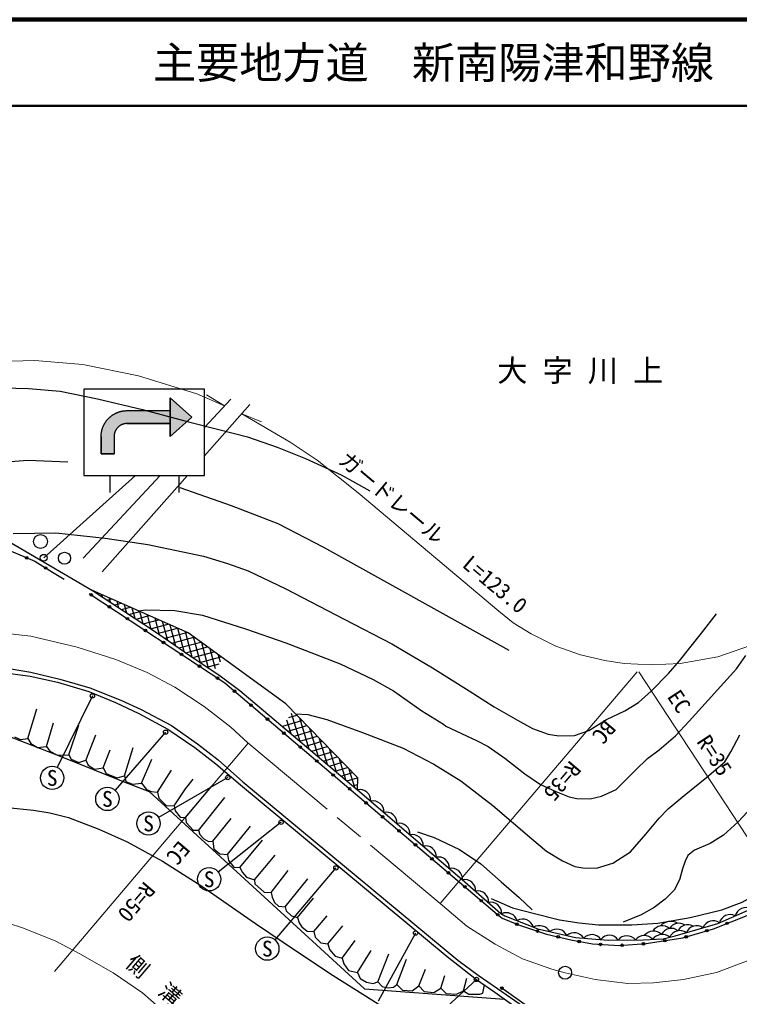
# Model space of a CAD drawing. Units: millimetres, scale not verified. Extents: x 40000 to 680000, y 20000 to 380000.
# Drawn here: x 200770 to 284195, y 266838 to 380000 of the extents above; entities that cross this region are included whole.
import ezdxf
from ezdxf.enums import TextEntityAlignment as Align

# ---------------------------------------------------------------- set-up
doc = ezdxf.new("R2010")
doc.units = ezdxf.units.MM
doc.header["$LTSCALE"] = 1000
doc.linetypes.add('CHAIN', pattern=[18.5, 12, -1.5, 3.5, -1.5])
for name, color, linetype, lineweight in [('M-BGD', 7, 'Continuous', 25), ('M-BGD-EXST', 7, 'Continuous', 25), ('M-BMK', 2, 'CHAIN', 13), ('M-BMK-SRVR', 3, 'Continuous', 25), ('M-STR-HTXT', 7, 'Continuous', 13), ('M-STR-STRC', 7, 'Continuous', 25), ('M-TTL', 2, 'Continuous', 140), ('M-TTL-LINE', 7, 'Continuous', 50)]:
    doc.layers.add(name, color=color, linetype=linetype, lineweight=lineweight)
doc.layers.add('M-BMK-HTXT', color=7, linetype='Continuous')
doc.layers.add('M-TTL-TXT', color=7, linetype='Continuous')
doc.styles.add('ＭＳ ゴシック', font='')
doc.styles.get('ＭＳ ゴシック').set_extended_font_data('MS Gothic')

msp = doc.modelspace()

# ---------------------------------------------------------------- hatches: boundary and pattern name
at = {"layer": 'M-BGD'}
h = msp.add_hatch(dxfattribs=at)
h.set_pattern_fill('USER', color=256, style=0, pattern_type=2)
h.set_pattern_definition([(105, (-0, 0), (-724.4444, -194.1143), []), (195, (-0, 0), (194.1143, -724.4444), [])])
h.paths.add_polyline_path([(209245, 313865), (216403, 309134), (220521, 306315), (223252, 304472), (224368, 305999), (220294, 308951)])
h = msp.add_hatch(dxfattribs=at)
h.set_pattern_fill('USER', color=256, style=0, pattern_type=2)
h.set_pattern_definition([(107, (-0, 0), (-717.2286, -219.2788), []), (197, (-0, 0), (219.2788, -717.2286), [])])
h.paths.add_polyline_path([(232473, 299868), (231249, 298098), (239750, 290935), (239946, 290768), (239954, 292146)])
at = {"layer": 'M-STR-STRC'}
for points in [[(220723, 333947), (218223, 336197), (218223, 334697), (218223, 333197), (218223, 331697)], [(218223, 334697), (213223, 334697), (213171, 334696), (213118, 334695), (213066, 334692), (213014, 334689), (212962, 334685), (212909, 334680), (212857, 334674), (212806, 334667), (212754, 334660), (212702, 334651), (212651, 334641), (212599, 334631), (212548, 334620), (212497, 334607), (212447, 334594), (212396, 334580), (212346, 334565), (212296, 334550), (212246, 334533), (212197, 334516), (212148, 334497), (212099, 334478), (212051, 334458), (212003, 334437), (211955, 334415), (211908, 334393), (211861, 334370), (211815, 334345), (211769, 334320), (211723, 334295), (211678, 334268), (211633, 334241), (211589, 334213), (211545, 334184), (211502, 334154), (211460, 334124), (211418, 334092), (211376, 334061), (211335, 334028), (211295, 333995), (211255, 333961), (211216, 333926), (211177, 333891), (211139, 333855), (211102, 333818), (211065, 333781), (211029, 333743), (210994, 333704), (210959, 333665), (210925, 333625), (210892, 333585), (210859, 333544), (210827, 333502), (210796, 333460), (210766, 333417), (210736, 333374), (210707, 333330), (210679, 333286), (210652, 333242), (210625, 333197), (210599, 333151), (210574, 333105), (210550, 333059), (210527, 333012), (210504, 332964), (210482, 332917), (210462, 332869), (210442, 332820), (210422, 332772), (210404, 332723), (210386, 332673), (210370, 332624), (210354, 332574), (210339, 332523), (210325, 332473), (210312, 332422), (210300, 332371), (210289, 332320), (210278, 332269), (210269, 332218), (210260, 332166), (210252, 332114), (210245, 332062), (210239, 332010), (210234, 331958), (210230, 331906), (210227, 331854), (210225, 331801), (210224, 331749), (210223, 331697), (210223, 329697), (211723, 329697), (211723, 331728), (211726, 331801), (211734, 331879), (211745, 331957), (211761, 332034), (211781, 332110), (211804, 332185), (211832, 332259), (211863, 332331), (211898, 332401), (211937, 332469), (211979, 332536), (212025, 332600), (212074, 332661), (212126, 332720), (212181, 332776), (212239, 332829), (212299, 332879), (212362, 332926), (212428, 332969), (212496, 333009), (212565, 333045), (212637, 333078), (212710, 333107), (212784, 333131), (212860, 333152), (212937, 333169), (213014, 333182), (213092, 333191), (213171, 333196), (213223, 333197), (218223, 333197)]]:
    msp.add_hatch(color=256, dxfattribs=at).paths.add_polyline_path(points)

# ---------------------------------------------------------------- linework, layer by layer
at = {"layer": 'M-BGD'}
for p, q in [((201741, 296708), (202772, 300144)), ((203910, 295805), (204720, 298527)), ((206485, 294832), (207660, 298270)), ((208447, 294176), (209608, 297132)), ((210457, 293315), (211274, 295391)), ((212922, 292383), (213941, 295661)), ((214905, 291541), (216117, 294341)), ((216766, 290499), (218395, 293053)), ((219994, 287550), (223011, 291178)), ((221518, 286057), (224551, 289881)), ((223153, 284827), (225298, 287454)), ((224871, 283279), (227544, 286548)), ((226297, 281769), (228926, 284928)), ((227999, 280356), (230386, 283214)), ((229947, 278883), (231917, 281430)), ((231547, 277226), (234163, 280449)), ((232997, 275984), (234848, 278231)), ((234884, 274369), (236426, 276178)), ((236497, 272917), (238227, 275000)), ((238168, 271269), (239669, 273321)), ((239925, 269632), (241501, 272175)), ((242302, 268539), (243553, 271759)), ((244493, 268208), (245609, 271147)), ((247034, 268066), (247795, 270018)), ((249599, 267787), (250067, 269253)), ((252200, 267502), (252595, 268974)), ((256536, 267899), (260808, 264922))]:
    msp.add_line(p, q, dxfattribs=at)
for points in [[(197382, 337391), (201823, 337247), (205498, 336961), (209824, 336073), (215039, 334841), (220507, 333380), (223700, 332546), (227193, 331672), (230613, 330469), (233918, 329166), (238025, 327266), (241358, 325398)], [(206374, 328709), (201735, 328916), (196623, 328532), (190743, 327380), (187013, 325837), (183969, 324036), (180364, 321555), (177569, 319871), (174410, 318256), (171765, 317082), (169259, 316089), (167034, 315288), (165343, 314705)], [(219344, 325804), (225285, 323705), (230686, 321605), (235992, 318871), (257460, 306964)], [(200050, 320455), (204962, 320542), (210698, 319927), (215622, 319180), (222075, 317831), (224851, 317007), (227278, 316147), (231625, 314052), (238383, 310539), (243898, 307673), (248628, 304909), (252864, 302241), (255776, 300389), (258466, 298846), (260227, 297872), (262032, 297219), (263277, 297041), (265071, 297074), (266754, 297639), (268791, 298934), (270912, 299920), (272485, 300906), (273947, 302200), (275976, 304242), (277238, 305725), (279809, 308907), (281536, 311165)], [(198433, 320175), (203143, 317402), (209245, 313865), (216403, 309134), (220521, 306315), (224007, 303962), (226292, 302275), (239750, 290935), (239946, 290768)], [(198533, 318970), (202553, 317245), (204582, 315981), (205938, 315182)], [(208823, 313525), (224544, 303171), (256120, 276364), (256716, 275894), (258584, 275147), (261822, 274063), (264656, 273384), (267182, 272922), (270242, 272744), (273391, 272958), (277615, 273634), (281173, 274683), (285282, 276301), (297468, 287430), (298699, 288814), (304725, 301377)], [(239946, 290768), (239954, 292146), (231627, 300742), (220294, 308951), (209245, 313865)], [(214577, 311493), (215315, 311625), (218780, 311548), (221967, 311006), (226965, 309429), (231615, 307805), (237937, 305383), (241743, 303558), (244094, 302259), (247405, 299940), (249881, 298362), (250184, 298152), (253725, 296506), (255076, 295808), (257002, 294457), (259322, 292616), (261154, 291390), (262909, 290567), (264447, 289962), (265363, 289760), (266901, 289714), (268226, 290041), (269919, 290801), (272108, 293021), (273553, 294418), (274909, 295417), (276788, 297047), (278357, 298739), (283861, 304786), (284917, 306339)], [(198629, 304998), (202081, 304391), (205424, 303604), (208936, 302592), (212491, 301157), (214864, 300086), (218378, 298213), (221377, 296118), (223792, 294245), (226657, 291705), (251571, 271057), (253906, 269291), (256158, 267766), (260662, 264614)], [(198584, 304395), (201990, 303937), (205163, 303247), (208804, 302157), (211880, 300885), (214607, 299601), (217939, 297788), (221065, 295661), (223516, 293789), (226375, 291371), (250305, 271486), (253717, 268820), (255858, 267320), (260071, 264324)], [(172604, 296995), (174167, 291540), (186813, 286226), (190358, 287019), (189059, 300882), (192862, 299563), (197482, 297761), (205474, 294683), (212761, 291749), (215795, 290592), (240742, 267736), (256952, 266542)], [(232755, 299577), (234178, 299510), (236378, 298925), (240526, 297421), (245237, 295582), (248784, 293730), (251918, 291831), (255615, 288975), (260143, 285082), (261837, 283658), (263694, 282560), (265119, 281895), (266053, 281721), (267621, 281705), (269505, 282291), (271563, 283604), (273357, 285620), (274893, 287487), (275938, 288563), (277790, 290098), (280424, 292228), (282514, 294000), (283211, 295171), (284256, 297133)], [(200196, 296911), (200902, 296604), (201741, 296708), (202079, 296126), (202869, 295686), (203910, 295805), (204295, 295260), (205160, 294804), (206485, 294832), (206757, 294315), (207633, 293937), (208437, 294195), (208731, 293629), (209472, 293175), (210457, 293315), (210817, 292649), (212034, 292181), (212922, 292383), (213096, 291720), (213872, 291433), (214905, 291541), (215481, 290821), (216006, 290569), (216766, 290499), (216928, 289796), (217762, 288941), (218681, 288920), (218795, 288322), (219373, 287623), (219994, 287550), (220094, 286995), (220885, 286104), (221505, 286097), (221663, 285618), (222112, 285091), (222682, 284770), (223153, 284827), (223296, 283942), (223966, 283343), (224871, 283279), (224985, 282595), (225619, 281833), (226297, 281769), (226602, 281196), (227090, 280669), (227999, 280356), (228036, 279899), (229132, 278926), (229947, 278883), (230040, 278343), (230314, 277716), (230761, 277305), (231547, 277226), (231678, 276741), (232284, 276164), (232997, 275984), (233178, 275372), (233502, 274889), (234115, 274399), (234884, 274369), (235037, 273716), (235691, 273040), (236497, 272917), (236679, 272271), (237340, 271501), (238168, 271269), (238357, 270616), (238897, 269858), (239925, 269632), (240260, 268910), (240960, 268488), (241733, 268356), (242302, 268539), (242808, 268011), (243457, 267851), (244121, 267916), (244493, 268208), (245130, 267569), (246258, 267481), (247034, 268066), (247659, 267429), (248786, 267282), (249599, 267787), (250199, 267187), (251388, 267121), (252200, 267502), (252830, 267092), (254119, 267121), (254441, 267231), (254638, 268175)], [(218681, 288920), (219985, 290878), (220899, 292001)], [(239946, 290768), (252059, 280394), (256560, 276457), (257015, 276192), (260826, 274673), (265185, 273659), (268980, 273349), (273060, 273390), (275362, 273531), (276735, 273854), (281703, 275287), (285455, 276935), (289278, 280394)], [(190208, 288614), (192292, 288843), (195267, 288883), (199356, 288732), (202391, 288420), (204284, 288107), (206431, 287560), (209954, 286225), (213234, 284747), (217351, 282498), (221785, 279706), (228108, 275284), (232967, 272006), (237098, 269253), (241610, 266450), (244630, 264523), (247337, 262704), (250091, 260858), (253954, 258166), (262638, 252063), (268332, 248050), (271187, 246238), (272859, 245350), (274706, 244484)], [(286258, 289425), (284040, 287047), (282335, 285504), (280792, 284572), (278991, 283768), (278230, 283158), (277891, 282497), (277600, 281626), (277262, 280351), (276632, 279142), (275599, 278109), (274308, 277141), (272791, 276286), (270723, 275427)], [(246895, 285892), (248833, 285269), (251734, 283860), (254225, 282206), (256585, 280125), (258684, 278315), (260159, 276857)], [(255406, 278168), (257914, 277119), (260438, 276431), (263322, 275711), (265626, 275363), (267872, 275117), (271707, 275134), (274739, 275330), (278492, 275969), (282171, 276873), (284498, 277758), (288563, 280018), (289278, 280394)]]:
    msp.add_lwpolyline(points, dxfattribs=at)
for centre, radius in [((203197, 319538), 800), ((205987, 317597), 700), ((201601, 317653), 150), ((203796, 316471), 150), ((209095, 313346), 150), ((211182, 311971), 150), ((213270, 310596), 150), ((215358, 309221), 150), ((217446, 307846), 150), ((219534, 306470), 150), ((221622, 305095), 150), ((223710, 303720), 150), ((225688, 302199), 150), ((227594, 300581), 150), ((229500, 298963), 150), ((231406, 297346), 150), ((233311, 295728), 150), ((235217, 294110), 150), ((237123, 292492), 150), ((239029, 290874), 150), ((240935, 289256), 150), ((242841, 287638), 150), ((244746, 286020), 150), ((246652, 284402), 150), ((248558, 282784), 150), ((250464, 281166), 150), ((252370, 279548), 150), ((254275, 277930), 150), ((256183, 276314), 150), ((258407, 275218), 150), ((282759, 275308), 150), ((260774, 274414), 150), ((263179, 273738), 150), ((278012, 273751), 150), ((280410, 274458), 150), ((265621, 273208), 150), ((268093, 272869), 150), ((270589, 272768), 150), ((273083, 272937), 150), ((275555, 273304), 150), ((256659, 267813), 150)]:
    msp.add_circle(centre, radius, dxfattribs=at)
for centre, radius, start, end in [((240218, 289548), 1250, 356.29313, 102.55334), ((241737, 288247), 1250, 356.29313, 102.55334), ((243256, 286946), 1250, 356.29313, 102.55334), ((244775, 285645), 1250, 356.29313, 102.55334), ((246294, 284344), 1250, 356.29313, 102.55334), ((247813, 283043), 1250, 356.29313, 102.55334), ((249332, 281742), 1250, 356.29313, 102.55334), ((250851, 280441), 1250, 356.29313, 102.55334), ((252357, 279137), 1250, 355.69211, 101.95231), ((253862, 277820), 1250, 355.69211, 101.95231), ((255368, 276503), 1250, 355.69211, 101.95231), ((257167, 275187), 1355, 18.638, 114.00877), ((283096, 275080), 1250, 60.58098, 166.84118), ((284943, 275871), 1269, 62.71388, 166.4214), ((259102, 274553), 1250, 15.13137, 121.39158), ((260980, 273568), 1474, 31.88803, 117.12148), ((275257, 273703), 1318, 49.93058, 148.08909), ((276223, 273977), 1559, 58.98563, 138.74404), ((277185, 274065), 1259, 56.18254, 149.05615), ((278173, 273936), 1209, 58.67013, 155.04408), ((279213, 273788), 1250, 52.961, 159.22121), ((281149, 274328), 1268, 54.83191, 158.81005), ((263036, 273389), 1250, 23.78462, 130.04482), ((265036, 272929), 1290, 30.34348, 131.62645), ((267085, 272752), 1250, 32.20112, 138.46132), ((269123, 272763), 1179, 30.47008, 146.26642), ((271147, 272621), 1250, 37.43686, 143.69707), ((273170, 272597), 1294, 41.59693, 142.71826), ((274226, 273057), 1346, 45.76731, 141.69024), ((275244, 272662), 1362, 50.22278, 144.31645), ((276289, 273475), 1250, 50.95343, 154.1008), ((277299, 273158), 1308, 55.24647, 155.11186)]:
    msp.add_arc(centre, radius, start, end, dxfattribs=at)
at = {"layer": 'M-BGD-EXST'}
for p, q in [((209222, 301659), (205150, 293366)), ((217690, 297452), (211837, 290736)), ((224901, 292198), (216887, 287555)), ((231075, 287012), (223803, 281252)), ((237435, 281736), (230354, 273405)), ((246658, 274181), (242334, 266281)), ((253717, 268820), (246033, 261722))]:
    msp.add_line(p, q, dxfattribs=at)
for centre, radius in [((209222, 301659), 250), ((217690, 297452), 250), ((204555, 292154), 1350), ((224901, 292198), 250), ((210950, 289718), 1350), ((215719, 286879), 1350), ((231075, 287012), 250), ((237435, 281736), 250), ((222745, 280414), 1350), ((246658, 274181), 250), ((229480, 272376), 1350), ((253717, 268820), 250)]:
    msp.add_circle(centre, radius, dxfattribs=at)
at = {"layer": 'M-BMK'}
msp.add_lwpolyline([(196839, 309161), (202069, 308567), (207433, 307298), (211913, 305861), (215556, 304351), (218776, 302678), (222177, 300412), (225241, 298026), (227219, 296217), (249507, 277623), (252618, 274997), (255889, 272905), (259054, 271190), (262434, 270010), (263992, 269586), (267485, 268796), (271243, 268358), (274224, 268398), (277701, 268805), (281552, 269619), (285121, 270965), (288122, 272576), (291800, 275046), (349636, 314988)], dxfattribs=at)
at = {"layer": 'M-BMK-SRVR'}
msp.add_circle((263992, 269586), 750, dxfattribs=at)
msp.add_circle((263992, 269586), 750, dxfattribs=at)
at = {"layer": 'M-STR-HTXT'}
for p, q in [((224527, 335241), (222431, 336519)), ((222223, 332763), (225273, 336043)), ((222223, 329467), (227469, 335414)), ((226525, 334343), (228797, 333413)), ((208142, 317618), (217048, 327197)), ((210360, 316019), (220220, 327197)), ((249507, 277623), (272323, 304457)), ((291800, 275046), (272539, 304460)), ((204840, 269720), (227282, 296165))]:
    msp.add_line(p, q, dxfattribs=at)
for points in [[(63579, 307013), (68504, 311307), (73000, 314646), (77974, 317775), (81783, 319866), (86310, 321956), (92563, 324365), (97340, 325863), (102210, 326986), (109713, 328174), (194099, 340280), (202549, 340515), (208119, 340042), (214562, 338747), (221304, 336635), (224527, 335241)], [(226525, 334343), (232143, 331064), (235256, 328959), (240009, 325176), (256328, 311466), (257982, 310103), (260057, 308838), (262931, 307399), (265783, 306408), (268605, 305737), (270821, 305402), (274009, 305234), (277310, 305417), (281688, 306164), (286347, 307813), (288880, 309094), (292362, 311423), (296314, 314546)], [(367026, 290061), (303777, 246097), (296787, 242221), (291380, 240104), (285497, 238347), (281207, 237478), (275579, 236995), (269492, 236918), (264566, 237300), (259396, 238242), (254252, 239616), (249575, 241309), (244984, 243519), (239165, 246853), (236683, 248843), (217898, 264729), (215005, 267256), (211617, 269574), (207764, 271774), (204886, 273264), (201100, 274798), (197764, 275857)]]:
    msp.add_lwpolyline(points, dxfattribs=at)
at = {"layer": 'M-STR-STRC'}
for p, q in [((208223, 337197), (208223, 328587)), ((222223, 337197), (208223, 337197)), ((218223, 336197), (218223, 331697)), ((218223, 336197), (220723, 333947)), ((222223, 327197), (222223, 337197)), ((213223, 334697), (218223, 334697)), ((220723, 333947), (218223, 331697)), ((213223, 333197), (218223, 333197)), ((210223, 331697), (210223, 329697)), ((211723, 331697), (211723, 329697)), ((210223, 329697), (211723, 329697)), ((208223, 328580), (208223, 327197)), ((203571, 317650), (214224, 327197)), ((208223, 327197), (222223, 327197)), ((211223, 327197), (211223, 325197)), ((219223, 327197), (219223, 325197))]:
    msp.add_line(p, q, dxfattribs=at)
for points in [[(218223, 334697), (218223, 336197), (220723, 333947), (218223, 331697)], [(213223, 334697), (218223, 334697), (218223, 333197), (213223, 333197), (213197, 333196), (213171, 333196), (213145, 333195), (213118, 333193), (213092, 333191), (213066, 333188), (213040, 333185), (213014, 333182), (212988, 333178), (212963, 333174), (212937, 333169), (212911, 333164), (212886, 333158), (212860, 333152), (212835, 333145), (212810, 333138), (212784, 333131), (212760, 333123), (212735, 333115), (212710, 333106), (212686, 333097), (212661, 333087), (212637, 333077), (212613, 333067), (212589, 333056), (212565, 333045), (212542, 333033), (212519, 333021), (212496, 333008), (212473, 332996), (212450, 332982), (212428, 332969), (212406, 332955), (212384, 332940), (212363, 332925), (212341, 332910), (212320, 332895), (212300, 332879), (212279, 332862), (212259, 332846), (212239, 332829), (212219, 332811), (212200, 332794), (212181, 332776), (212162, 332757), (212144, 332739), (212126, 332720), (212108, 332700), (212091, 332681), (212074, 332661), (212057, 332641), (212041, 332620), (212025, 332599), (212010, 332578), (211994, 332557), (211979, 332535), (211965, 332514), (211951, 332491), (211937, 332469), (211924, 332447), (211911, 332424), (211899, 332401), (211887, 332378), (211875, 332354), (211864, 332330), (211853, 332307), (211842, 332283), (211832, 332258), (211823, 332234), (211814, 332210), (211805, 332185), (211796, 332160), (211789, 332135), (211781, 332110), (211774, 332085), (211768, 332059), (211761, 332034), (211756, 332008), (211751, 331983), (211746, 331957), (211742, 331931), (211738, 331905), (211734, 331879), (211731, 331853), (211729, 331827), (211727, 331801), (211725, 331775), (211724, 331749), (211723, 331723), (211723, 331697), (211723, 329697), (210223, 329697), (210223, 331697), (210224, 331749), (210225, 331801), (210227, 331854), (210230, 331906), (210234, 331958), (210239, 332010), (210245, 332062), (210252, 332114), (210260, 332166), (210269, 332218), (210278, 332269), (210289, 332320), (210300, 332371), (210312, 332422), (210325, 332473), (210339, 332523), (210354, 332574), (210370, 332624), (210386, 332673), (210404, 332723), (210422, 332772), (210442, 332820), (210462, 332869), (210482, 332917), (210504, 332964), (210527, 333012), (210550, 333059), (210574, 333105), (210599, 333151), (210625, 333197), (210652, 333242), (210679, 333286), (210707, 333330), (210736, 333374), (210766, 333417), (210796, 333460), (210827, 333502), (210859, 333544), (210892, 333585), (210925, 333625), (210959, 333665), (210994, 333704), (211029, 333743), (211065, 333781), (211102, 333818), (211139, 333855), (211177, 333891), (211216, 333926), (211255, 333961), (211295, 333995), (211335, 334028), (211376, 334061), (211418, 334092), (211460, 334124), (211502, 334154), (211545, 334184), (211589, 334213), (211633, 334241), (211678, 334268), (211723, 334295), (211769, 334320), (211815, 334345), (211861, 334370), (211908, 334393), (211955, 334415), (212003, 334437), (212051, 334458), (212099, 334478), (212148, 334497), (212197, 334516), (212246, 334533), (212296, 334550), (212346, 334565), (212396, 334580), (212447, 334594), (212497, 334607), (212548, 334620), (212599, 334631), (212651, 334641), (212702, 334651), (212754, 334660), (212806, 334667), (212857, 334674), (212909, 334680), (212962, 334685), (213014, 334689), (213066, 334692), (213118, 334695), (213171, 334696)]]:
    msp.add_lwpolyline(points, close=True, dxfattribs=at)
msp.add_circle((203571, 317650), 400, dxfattribs=at)
at = {"layer": 'M-TTL'}
msp.add_line((680000, 380000), (40000, 380000), dxfattribs=at)
at = {"layer": 'M-TTL-LINE'}
msp.add_line((40000, 370000), (680000, 370000), dxfattribs=at)

# ---------------------------------------------------------------- texts
at = {"layer": 'M-BGD-EXST', "style": 'ＭＳ ゴシック'}
for p in [(204555, 292154), (210950, 289718), (215719, 286879), (222745, 280414), (229480, 272376)]:
    msp.add_text('S', height=1833, dxfattribs=at).set_placement(p, align=Align.MIDDLE_CENTER)
at = {"layer": 'M-BMK-HTXT', "style": 'ＭＳ ゴシック'}
msp.add_text('大 字 川 上', height=2566, dxfattribs=at).set_placement((256130, 337298), align=Align.BOTTOM_LEFT)
at = {"layer": 'M-STR-HTXT', "style": 'ＭＳ ゴシック'}
for s, rotation, p in [('ガードレール   L=123.0', 319.965, (247765, 319478)), ('EC   R=35', 303.219, (278365, 296568)), ('BC   R=35', 229.625, (264564, 295097)), ('EC   R=50', 229.68, (215226, 281087)), ('側  溝   L=300.0', 319.385, (220128, 263547))]:
    msp.add_text(s, height=1833, rotation=rotation, dxfattribs=at).set_placement(p, align=Align.BOTTOM_CENTER)
at = {"layer": 'M-TTL-TXT', "style": 'ＭＳ ゴシック'}
msp.add_text('主要地方道\u3000新南陽津和野線', height=3666, dxfattribs=at).set_placement((216234, 375000), align=Align.MIDDLE_LEFT)

doc.saveas('drawing.dxf')
